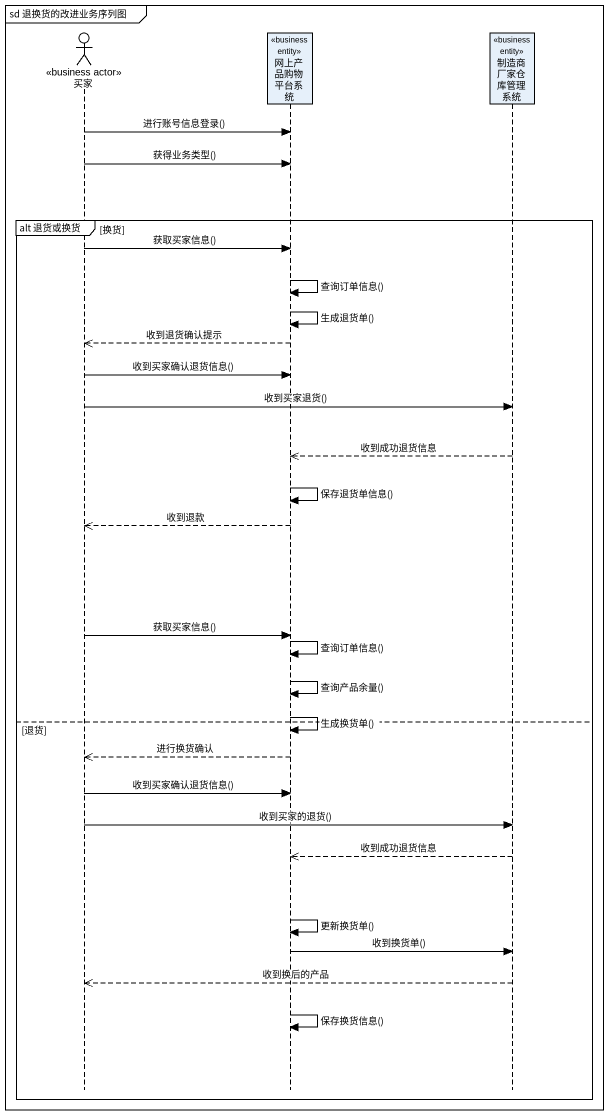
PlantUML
@startuml
mainframe sd 退换货的改进业务序列图
hide footbox
actor 买家 <<business actor>>
participant 网上产品购物平台系统 <<business entity>>
participant 制造商厂家仓库管理系统 <<business entity>>

买家 -> 网上产品购物平台系统 : 进行账号信息登录()
买家 -> 网上产品购物平台系统 : 获得业务类型()
group alt 退货或换货 [换货]
  买家 -> 网上产品购物平台系统 : 获取买家信息()
  网上产品购物平台系统 -> 网上产品购物平台系统 : 查询订单信息()
  网上产品购物平台系统 -> 网上产品购物平台系统 : 生成退货单()
  网上产品购物平台系统 -->> 买家 : 收到退货确认提示
  买家 -> 网上产品购物平台系统 : 收到买家确认退货信息()
  买家 -> 制造商厂家仓库管理系统 : 收到买家退货()
  制造商厂家仓库管理系统 -->> 网上产品购物平台系统 : 收到成功退货信息
  网上产品购物平台系统 -> 网上产品购物平台系统 : 保存退货单信息()
  网上产品购物平台系统 -->> 买家 : 收到退款
  买家 -> 网上产品购物平台系统 : 获取买家信息()
  网上产品购物平台系统 -> 网上产品购物平台系统 : 查询订单信息()
  网上产品购物平台系统 -> 网上产品购物平台系统 : 查询产品余量()
  网上产品购物平台系统 -> 网上产品购物平台系统 : 生成换货单()
else 退货
  网上产品购物平台系统 -->> 买家 : 进行换货确认
  买家 -> 网上产品购物平台系统 : 收到买家确认退货信息()
  买家 -> 制造商厂家仓库管理系统 : 收到买家的退货()
  制造商厂家仓库管理系统 -->> 网上产品购物平台系统 : 收到成功退货信息
  网上产品购物平台系统 -> 网上产品购物平台系统 : 更新换货单()
  网上产品购物平台系统 -> 制造商厂家仓库管理系统 : 收到换货单()
  制造商厂家仓库管理系统 -->> 买家 : 收到换后的产品
  网上产品购物平台系统 -> 网上产品购物平台系统 : 保存换货信息()
end
@enduml
